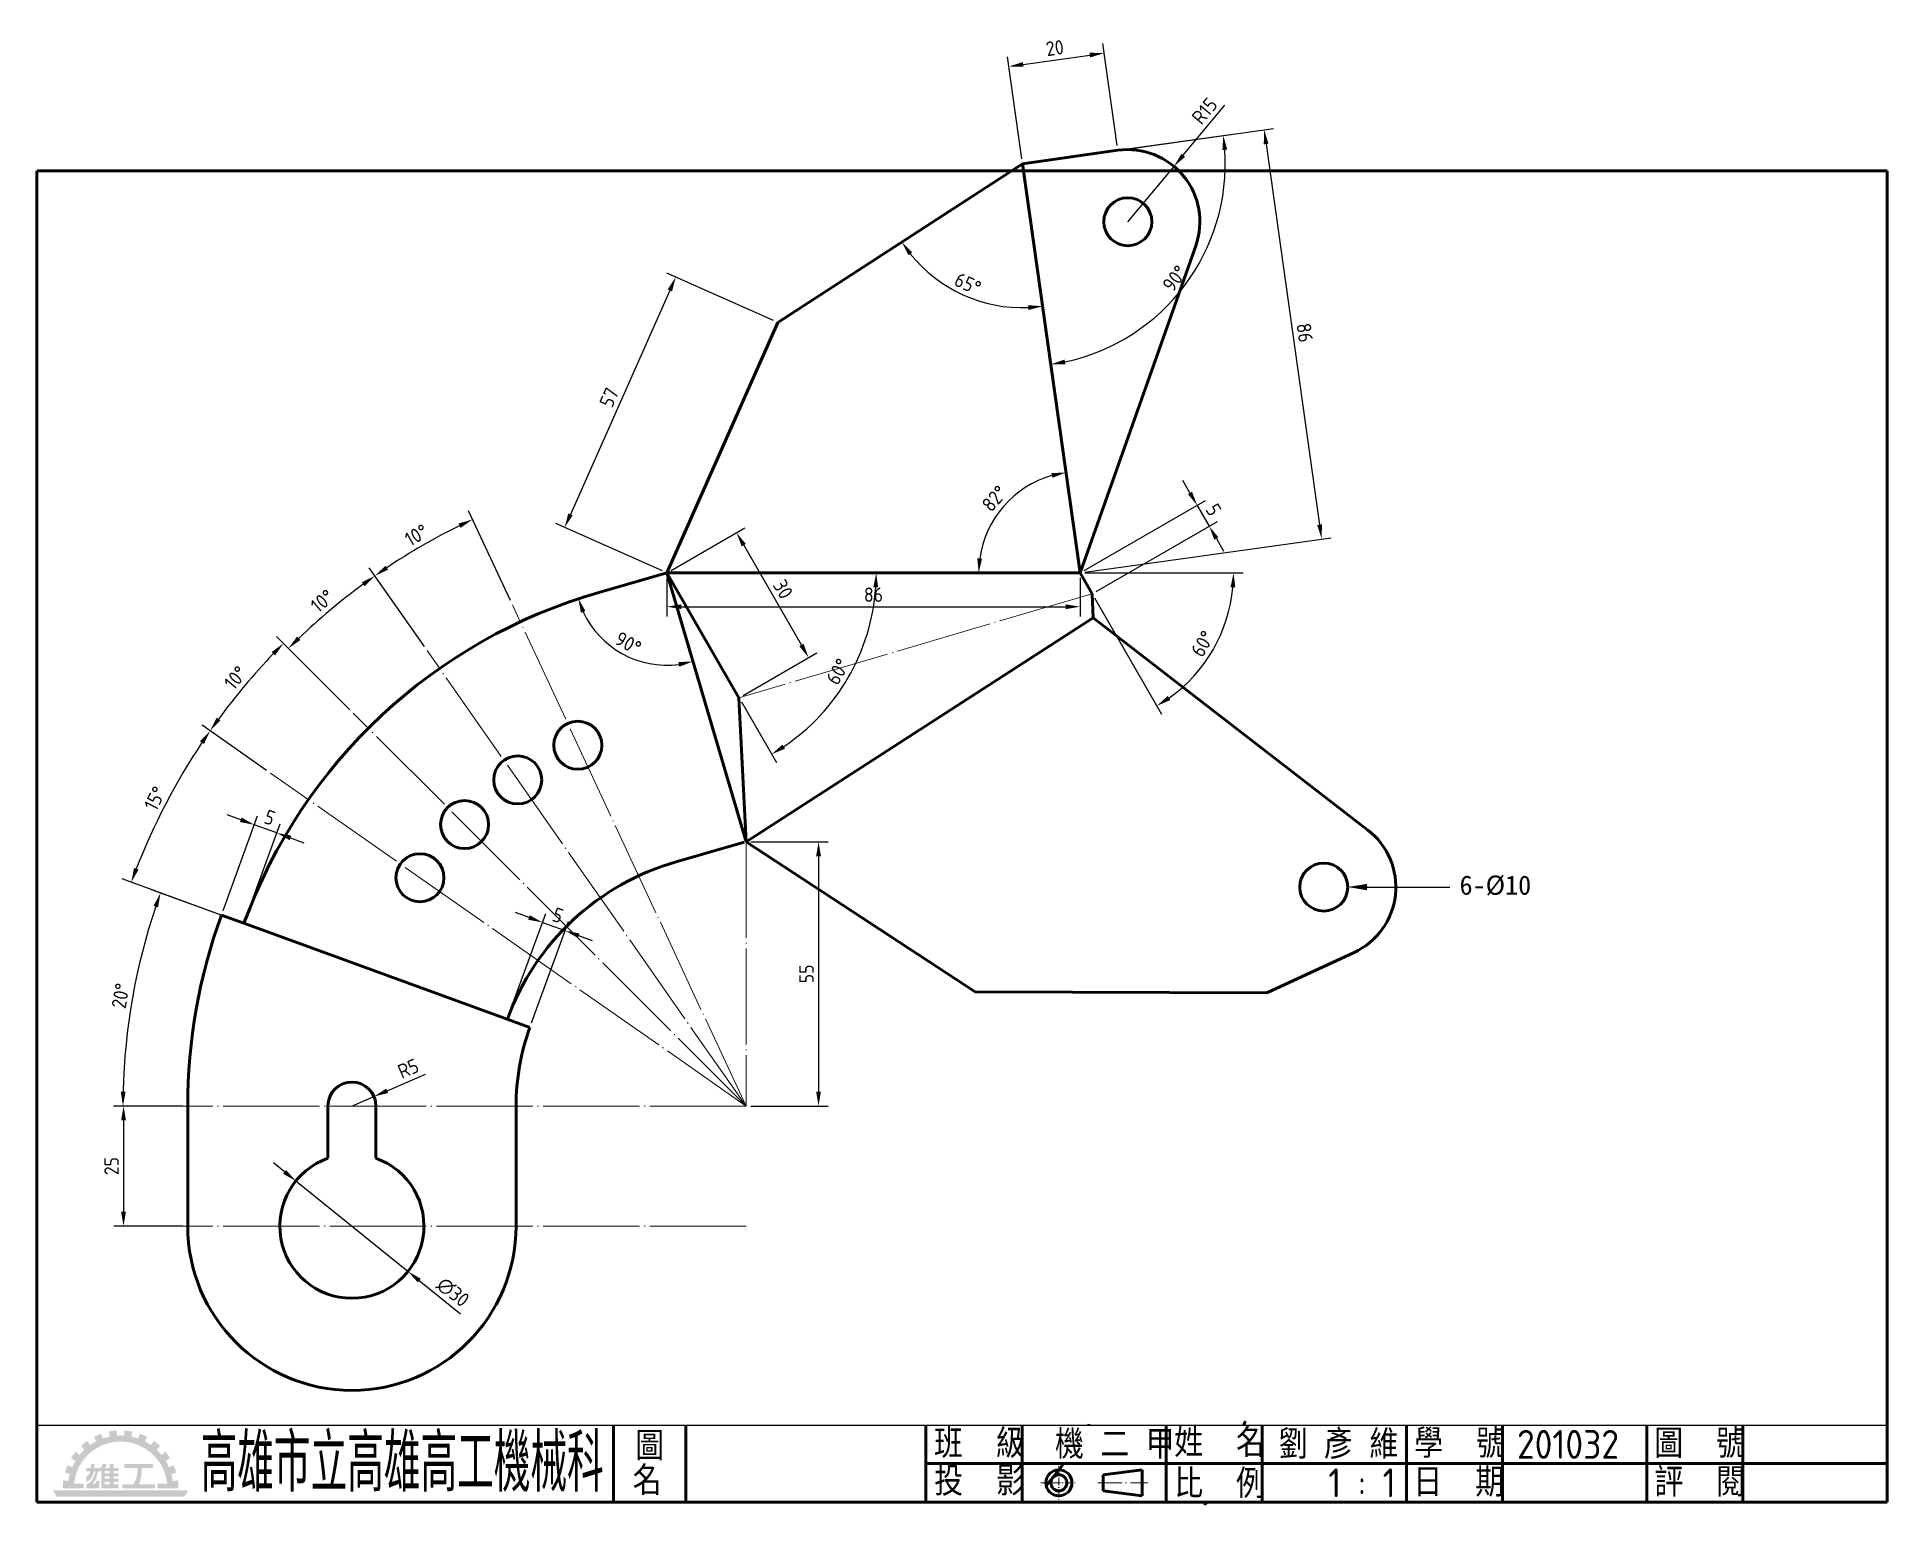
# Model space of a CAD drawing. Extents: x 25 to 410, y 9 to 315.
import ezdxf
from ezdxf import colors
from ezdxf.entities.mleader import LeaderData, LeaderLine
from ezdxf.enums import TextEntityAlignment as Align
from ezdxf.math import Vec2, Vec3

# ---------------------------------------------------------------- set-up
doc = ezdxf.new("R2010")
doc.units = 0
doc.header["$PDMODE"] = 3
for name, pattern in [('中心線', [22.2, 20, -1, 0.2, -1]), ('中心線5', [6.8, 5, -0.8, 0.2, -0.8]), ('中心線5偏位', [5.1, 2, -0.5, 0.1, -0.5, 2])]:
    doc.linetypes.add(name, pattern=pattern)
doc.layers.get('0').update_dxf_attribs({"linetype": 'CONTINUOUS'})
doc.layers.get('Defpoints').update_dxf_attribs({"linetype": 'CONTINUOUS'})
for name, color, linetype, lineweight in [('中心線層', 2, '中心線', 18), ('尺度線層', 3, 'CONTINUOUS', 18), ('文字層', 6, 'CONTINUOUS', 18), ('輪廓線層', 7, 'CONTINUOUS', 50)]:
    doc.layers.add(name, color=color, linetype=linetype, lineweight=lineweight)
doc.styles.add('CNS', font='isocp.shx', dxfattribs={"bigfont": 'chineset.shx'})
doc.dimstyles.new('CNS', dxfattribs={"dimscale": 0, "dimtxt": 3, "dimasz": 3, "dimexe": 2, "dimexo": 1, "dimgap": 1, "dimtad": 1, "dimdsep": 46, "dimtxsty": 'CNS', "dimcen": 0, "dimclrt": 1, "dimadec": 0, "dimazin": 0, "dimtfac": 1, "dimtmove": 0, "dimatfit": 3, "dimfxl": 1, "dimtolj": 1, "dimtzin": 0, "dimarcsym": 0})
doc.dimstyles.new('CNS$3', dxfattribs={"dimscale": 0, "dimtxt": 3, "dimasz": 3, "dimexe": 2, "dimexo": 1, "dimgap": 1, "dimtad": 1, "dimdsep": 46, "dimtxsty": 'CNS', "dimcen": 0, "dimclrt": 1, "dimadec": 0, "dimazin": 0, "dimtfac": 1, "dimtmove": 0, "dimatfit": 0, "dimfxl": 1, "dimtolj": 1, "dimtzin": 0, "dimarcsym": 0})
doc.dimstyles.new('CNS$4', dxfattribs={"dimscale": 0, "dimtxt": 3, "dimasz": 3, "dimexe": 2, "dimexo": 1, "dimgap": 1, "dimtad": 1, "dimdsep": 46, "dimtxsty": 'CNS', "dimcen": 0, "dimclrt": 1, "dimadec": 0, "dimazin": 0, "dimtfac": 1, "dimtmove": 0, "dimatfit": 0, "dimfxl": 1, "dimtolj": 1, "dimtzin": 0, "dimarcsym": 0})

# ---------------------------------------------------------------- blocks, each defined once
blk = doc.blocks.new('*D0')
at = {"layer": 'Defpoints', "color": 0}
for p in [(247.07, 311.52), (249.92, 291.29), (230.11, 288.5)]:
    blk.add_point(p, dxfattribs=at)
at = {"layer": '尺度線層', "color": 0, "lineweight": -2}
for p, q in [((249.78, 292.28), (246.8, 313.5)), ((229.97, 289.49), (226.99, 310.72)), ((230.24, 309.15), (244.1, 311.1))]:
    blk.add_line(p, q, dxfattribs=at)
at = {"layer": '尺度線層', "color": 0}
for points in [[(230.17, 309.65), (230.31, 308.66), (227.27, 308.74)], [(244.03, 311.6), (244.17, 310.61), (247.07, 311.52)]]:
    blk.add_solid(points, dxfattribs=at)
at = {"layer": '尺度線層', "color": 1, "insert": (236.82, 312.6), "char_height": 3, "attachment_point": 5, "rotation": 8, "style": 'CNS'}
blk.add_mtext('\\A1;20', dxfattribs=at)
blk = doc.blocks.new('*D1')
at = {"layer": 'Defpoints', "color": 0}
for p in [(230.11, 288.5), (292.34, 210.41), (242.08, 203.34)]:
    blk.add_point(p, dxfattribs=at)
at = {"layer": '尺度線層', "color": 0, "lineweight": -2}
for p, q in [((231.1, 288.64), (282.36, 295.85)), ((280.79, 292.6), (291.93, 213.38)), ((243.07, 203.48), (294.32, 210.68))]:
    blk.add_line(p, q, dxfattribs=at)
at = {"layer": '尺度線層', "color": 0}
for points in [[(281.29, 292.67), (280.3, 292.53), (280.37, 295.57)], [(292.42, 213.45), (291.43, 213.31), (292.34, 210.41)]]:
    blk.add_solid(points, dxfattribs=at)
at = {"layer": '尺度線層', "color": 1, "insert": (288.83, 253.33), "char_height": 3, "attachment_point": 5, "rotation": 278, "style": 'CNS'}
blk.add_mtext('\\A1;86', dxfattribs=at)
blk = doc.blocks.new('*D3')
at = {"layer": 'Defpoints', "color": 0}
for p in [(261.62, 287.95), (252.01, 276.43)]:
    blk.add_point(p, dxfattribs=at)
at = {"layer": '尺度線層', "color": 0, "lineweight": -2}
for p, q in [((263.54, 290.25), (272.23, 300.66)), ((252.01, 276.43), (261.62, 287.95))]:
    blk.add_line(p, q, dxfattribs=at)
at = {"layer": '尺度線層', "color": 0}
blk.add_solid([(263.16, 290.57), (263.92, 289.93), (261.62, 287.95)], dxfattribs=at)
at = {"layer": '尺度線層', "color": 1, "insert": (267.99, 299.48), "char_height": 3, "attachment_point": 5, "rotation": 50.1454, "style": 'CNS'}
blk.add_mtext('\\A1;R15', dxfattribs=at)
blk = doc.blocks.new('*D4')
at = {"layer": 'Defpoints', "color": 0}
for p in [(268.94, 213.07), (242.08, 203.34), (244.58, 199.01)]:
    blk.add_point(p, dxfattribs=at)
at = {"layer": '尺度線層', "color": 0, "lineweight": -2}
for p, q in [((264.94, 220), (263.44, 222.6)), ((242.95, 203.84), (268.17, 218.4)), ((266.44, 217.4), (268.94, 213.07)), ((245.45, 199.51), (270.67, 214.07)), ((270.44, 210.48), (271.94, 207.88))]:
    blk.add_line(p, q, dxfattribs=at)
at = {"layer": '尺度線層', "color": 0}
for points in [[(265.37, 220.25), (264.51, 219.75), (266.44, 217.4)], [(270.87, 210.73), (270.01, 210.23), (268.94, 213.07)]]:
    blk.add_solid(points, dxfattribs=at)
at = {"layer": '尺度線層', "color": 1, "insert": (269.86, 216.49), "char_height": 3, "attachment_point": 5, "rotation": 300, "style": 'CNS'}
blk.add_mtext('\\A1;5', dxfattribs=at)
blk = doc.blocks.new('*D5')
at = {"layer": 'Defpoints', "color": 0}
for p in [(156.08, 203.34), (242.08, 203.34), (242.08, 203.34), (244.58, 199.01), (266.55, 182.81)]:
    blk.add_point(p, dxfattribs=at)
at = {"layer": '尺度線層', "color": 0, "lineweight": -2}
for p, q in [((243.08, 203.34), (276.02, 203.34)), ((245.08, 198.15), (259.05, 173.95))]:
    blk.add_line(p, q, dxfattribs=at)
blk.add_arc((242.08, 203.34), 31.94, 305.3843, 354.6157, dxfattribs=at)
at = {"layer": '尺度線層', "color": 0}
for points in [[(273.38, 200.37), (274.38, 200.32), (274.02, 203.34)], [(260.84, 176.88), (260.3, 177.73), (258.05, 175.68)]]:
    blk.add_solid(points, dxfattribs=at)
at = {"layer": '尺度線層', "color": 1, "insert": (267.57, 188.62), "char_height": 3, "attachment_point": 5, "rotation": 60, "style": 'CNS'}
blk.add_mtext('\\A1;60°', dxfattribs=at)
blk = doc.blocks.new('*D6')
at = {"layer": 'Defpoints', "color": 0}
for p in [(230.11, 288.5), (229.87, 220.56), (156.08, 203.34), (242.08, 203.34), (242.08, 203.34)]:
    blk.add_point(p, dxfattribs=at)
at = {"layer": '尺度線層', "color": 0, "lineweight": -2}
blk.add_arc((242.08, 203.34), 21.11, 106.1493, 171.8507, dxfattribs=at)
at = {"layer": '尺度線層', "color": 0}
for points in [[(236.11, 224.11), (236.31, 223.13), (239.14, 224.25)], [(221.68, 206.3), (220.69, 206.37), (220.97, 203.34)]]:
    blk.add_solid(points, dxfattribs=at)
at = {"layer": '尺度線層', "color": 1, "insert": (224.26, 218.83), "char_height": 3, "attachment_point": 5, "rotation": 49, "style": 'CNS'}
blk.add_mtext('\\A1;82°', dxfattribs=at)
blk = doc.blocks.new('*D7')
at = {"layer": 'Defpoints', "color": 0}
for p in [(230.11, 288.5), (230.11, 288.5), (212.78, 264.06), (179.2, 255.44), (242.08, 203.34)]:
    blk.add_point(p, dxfattribs=at)
at = {"layer": '尺度線層', "color": 0, "lineweight": -2}
blk.add_arc((230.11, 288.5), 29.96, 218.7393, 272.2607, dxfattribs=at)
at = {"layer": '尺度線層', "color": 0}
for points in [[(206.34, 269.46), (207.15, 270.05), (204.98, 272.19)], [(231.25, 259.06), (231.34, 258.07), (234.28, 258.83)]]:
    blk.add_solid(points, dxfattribs=at)
at = {"layer": '尺度線層', "color": 1, "insert": (218.72, 263.52), "char_height": 3, "attachment_point": 5, "rotation": 335.5, "style": 'CNS'}
blk.add_mtext('\\A1;65°', dxfattribs=at)
blk = doc.blocks.new('*D8')
at = {"layer": 'Defpoints', "color": 0}
for p in [(179.2, 255.44), (134.8, 212.79), (156.08, 203.34)]:
    blk.add_point(p, dxfattribs=at)
at = {"layer": '尺度線層', "color": 0, "lineweight": -2}
for p, q in [((178.29, 255.85), (156.09, 265.7)), ((156.7, 262.15), (136.01, 215.53)), ((155.17, 203.75), (132.97, 213.6))]:
    blk.add_line(p, q, dxfattribs=at)
at = {"layer": '尺度線層', "color": 0}
for points in [[(156.24, 262.35), (157.16, 261.94), (157.92, 264.89)], [(135.56, 215.73), (136.47, 215.33), (134.8, 212.79)]]:
    blk.add_solid(points, dxfattribs=at)
at = {"layer": '尺度線層', "color": 1, "insert": (144.07, 239.85), "char_height": 3, "attachment_point": 5, "rotation": 66.0708, "style": 'CNS'}
blk.add_mtext('\\A1;57', dxfattribs=at)
blk = doc.blocks.new('*D9')
at = {"layer": 'Defpoints', "color": 0}
for p in [(156.08, 203.34), (242.08, 203.34), (242.08, 196.31)]:
    blk.add_point(p, dxfattribs=at)
at = {"layer": '尺度線層', "color": 0, "lineweight": -2}
for p, q in [((156.08, 202.34), (156.08, 194.31)), ((242.08, 202.34), (242.08, 194.31)), ((159.08, 196.31), (239.08, 196.31))]:
    blk.add_line(p, q, dxfattribs=at)
at = {"layer": '尺度線層', "color": 0}
for points in [[(159.08, 196.81), (159.08, 195.81), (156.08, 196.31)], [(239.08, 196.81), (239.08, 195.81), (242.08, 196.31)]]:
    blk.add_solid(points, dxfattribs=at)
at = {"layer": '尺度線層', "color": 1, "insert": (199.08, 198.81), "char_height": 3, "attachment_point": 5, "style": 'CNS'}
blk.add_mtext('\\A1;86', dxfattribs=at)
blk = doc.blocks.new('*D10')
at = {"layer": 'Defpoints', "color": 0}
for p in [(156.08, 203.34), (156.08, 203.34), (242.08, 203.34), (171.08, 177.36), (189.46, 175.33)]:
    blk.add_point(p, dxfattribs=at)
at = {"layer": '尺度線層', "color": 0, "lineweight": -2}
blk.add_line((171.58, 176.49), (178.87, 163.88), dxfattribs=at)
blk.add_arc((156.08, 203.34), 43.57, 303.9458, 356.0542, dxfattribs=at)
at = {"layer": '尺度線層', "color": 0}
for points in [[(199.05, 200.36), (200.05, 200.33), (199.65, 203.34)], [(180.68, 166.77), (180.15, 167.62), (177.87, 165.61)]]:
    blk.add_solid(points, dxfattribs=at)
at = {"layer": '尺度線層', "color": 1, "insert": (191.65, 182.81), "char_height": 3, "attachment_point": 5, "rotation": 60, "style": 'CNS'}
blk.add_mtext('\\A1;60°', dxfattribs=at)
blk = doc.blocks.new('*D11')
at = {"layer": 'Defpoints', "color": 0}
for p in [(156.08, 203.34), (185.58, 185.73), (171.08, 177.36)]:
    blk.add_point(p, dxfattribs=at)
at = {"layer": '尺度線層', "color": 0, "lineweight": -2}
for p, q in [((156.95, 203.84), (172.32, 212.71)), ((172.08, 209.12), (184.08, 188.33)), ((171.95, 177.86), (187.32, 186.73))]:
    blk.add_line(p, q, dxfattribs=at)
at = {"layer": '尺度線層', "color": 0}
for points in [[(172.52, 209.37), (171.65, 208.87), (170.58, 211.71)], [(184.52, 188.58), (183.65, 188.08), (185.58, 185.73)]]:
    blk.add_solid(points, dxfattribs=at)
at = {"layer": '尺度線層', "color": 1, "insert": (180.25, 199.97), "char_height": 3, "attachment_point": 5, "rotation": 300, "style": 'CNS'}
blk.add_mtext('\\A1;30', dxfattribs=at)
blk = doc.blocks.new('*D12')
at = {"layer": 'Defpoints', "color": 0}
for p in [(172.56, 147.4), (172.56, 92.4), (187.65, 92.4)]:
    blk.add_point(p, dxfattribs=at)
at = {"layer": '尺度線層', "color": 0, "lineweight": -2}
for p, q in [((173.56, 147.4), (189.65, 147.4)), ((187.65, 144.4), (187.65, 95.4)), ((173.56, 92.4), (189.65, 92.4))]:
    blk.add_line(p, q, dxfattribs=at)
at = {"layer": '尺度線層', "color": 0}
for points in [[(187.15, 144.4), (188.15, 144.4), (187.65, 147.4)], [(187.15, 95.4), (188.15, 95.4), (187.65, 92.4)]]:
    blk.add_solid(points, dxfattribs=at)
at = {"layer": '尺度線層', "color": 1, "insert": (185.15, 119.9), "char_height": 3, "attachment_point": 5, "rotation": 90, "style": 'CNS'}
blk.add_mtext('\\A1;55', dxfattribs=at)
blk = doc.blocks.new('*D13')
at = {"layer": 'Defpoints', "color": 0}
for p in [(78.86, 76.81), (102.21, 57.98)]:
    blk.add_point(p, dxfattribs=at)
at = {"layer": '尺度線層', "color": 0, "lineweight": -2}
for p, q in [((76.52, 78.7), (74.19, 80.58)), ((78.86, 76.81), (102.21, 57.98)), ((104.54, 56.1), (113.11, 49.19))]:
    blk.add_line(p, q, dxfattribs=at)
at = {"layer": '尺度線層', "color": 0}
for points in [[(76.84, 79.09), (76.21, 78.31), (78.86, 76.81)], [(104.86, 56.49), (104.23, 55.71), (102.21, 57.98)]]:
    blk.add_solid(points, dxfattribs=at)
at = {"layer": '尺度線層', "color": 1, "insert": (111.56, 53.65), "char_height": 3, "attachment_point": 5, "rotation": 321.1095, "style": 'CNS'}
blk.add_mtext('\\A1;∅30', dxfattribs=at)
blk = doc.blocks.new('*D14')
at = {"layer": 'Defpoints', "color": 0}
for p in [(68.08, 130.43), (46.39, 122.3), (122.88, 110.48), (44.01, 92.4), (172.56, 92.4)]:
    blk.add_point(p, dxfattribs=at)
at = {"layer": '尺度線層', "color": 0, "lineweight": -2}
for p, q in [((67.14, 130.77), (48.83, 137.43)), ((43.01, 92.4), (40.89, 92.4))]:
    blk.add_line(p, q, dxfattribs=at)
blk.add_arc((172.56, 92.4), 129.67, 161.3256, 178.6744, dxfattribs=at)
at = {"layer": '尺度線層', "color": 0}
for points in [[(49.25, 134.08), (50.19, 133.75), (50.71, 136.75)], [(43.43, 95.39), (42.43, 95.4), (42.89, 92.4)]]:
    blk.add_solid(points, dxfattribs=at)
at = {"layer": '尺度線層', "color": 1, "insert": (42.4, 115.35), "char_height": 3, "attachment_point": 5, "rotation": 80, "style": 'CNS'}
blk.add_mtext('\\A1;20°', dxfattribs=at)
blk = doc.blocks.new('*D15')
at = {"layer": 'Defpoints', "color": 0}
for p in [(56.37, 92.4), (43.01, 67.4), (56.37, 67.4)]:
    blk.add_point(p, dxfattribs=at)
at = {"layer": '尺度線層', "color": 0, "lineweight": -2}
for p, q in [((55.37, 92.4), (41.01, 92.4)), ((43.01, 89.4), (43.01, 70.4)), ((55.37, 67.4), (41.01, 67.4))]:
    blk.add_line(p, q, dxfattribs=at)
at = {"layer": '尺度線層', "color": 0}
for points in [[(42.51, 89.4), (43.51, 89.4), (43.01, 92.4)], [(42.51, 70.4), (43.51, 70.4), (43.01, 67.4)]]:
    blk.add_solid(points, dxfattribs=at)
at = {"layer": '尺度線層', "color": 1, "insert": (40.51, 79.9), "char_height": 3, "attachment_point": 5, "rotation": 90, "style": 'CNS'}
blk.add_mtext('\\A1;25', dxfattribs=at)
blk = doc.blocks.new('*D16')
at = {"layer": 'Defpoints', "color": 0}
for p in [(95.12, 94.38), (90.53, 92.4)]:
    blk.add_point(p, dxfattribs=at)
at = {"layer": '尺度線層', "color": 0, "lineweight": -2}
for p, q in [((97.87, 95.57), (105.88, 99.04)), ((90.53, 92.4), (95.12, 94.38))]:
    blk.add_line(p, q, dxfattribs=at)
at = {"layer": '尺度線層', "color": 0}
blk.add_solid([(97.67, 96.03), (98.07, 95.12), (95.12, 94.38)], dxfattribs=at)
at = {"layer": '尺度線層', "color": 1, "insert": (102.26, 100.2), "char_height": 3, "attachment_point": 5, "rotation": 23.4039, "style": 'CNS'}
blk.add_mtext('\\A1;R5', dxfattribs=at)
blk = doc.blocks.new('*D18')
at = {"layer": 'Defpoints', "color": 0}
for p in [(70.22, 150.94), (63.38, 132.14), (68.08, 130.43)]:
    blk.add_point(p, dxfattribs=at)
at = {"layer": '尺度線層', "color": 0, "lineweight": -2}
for p, q in [((63.72, 133.08), (70.91, 152.82)), ((67.41, 151.97), (64.59, 153)), ((68.42, 131.37), (75.61, 151.11)), ((74.92, 149.23), (70.22, 150.94)), ((77.74, 148.21), (80.56, 147.18))]:
    blk.add_line(p, q, dxfattribs=at)
at = {"layer": '尺度線層', "color": 0}
for points in [[(67.58, 152.44), (67.23, 151.5), (70.22, 150.94)], [(77.91, 148.68), (77.57, 147.74), (74.92, 149.23)]]:
    blk.add_solid(points, dxfattribs=at)
at = {"layer": '尺度線層', "color": 1, "insert": (73.43, 152.44), "char_height": 3, "attachment_point": 5, "rotation": 340, "style": 'CNS'}
blk.add_mtext('\\A1;5', dxfattribs=at)
blk = doc.blocks.new('*D19')
at = {"layer": 'Defpoints', "color": 0}
for p in [(134.9, 128.9), (122.88, 110.48), (127.58, 108.77)]:
    blk.add_point(p, dxfattribs=at)
at = {"layer": '尺度線層', "color": 0, "lineweight": -2}
for p, q in [((123.22, 111.42), (130.89, 132.49)), ((127.39, 131.64), (124.57, 132.66)), ((127.92, 109.71), (135.59, 130.78)), ((130.21, 130.61), (134.9, 128.9)), ((137.72, 127.87), (140.54, 126.85))]:
    blk.add_line(p, q, dxfattribs=at)
at = {"layer": '尺度線層', "color": 0}
for points in [[(127.56, 132.1), (127.22, 131.17), (130.21, 130.61)], [(137.89, 128.34), (137.55, 127.4), (134.9, 128.9)]]:
    blk.add_solid(points, dxfattribs=at)
at = {"layer": '尺度線層', "color": 1, "insert": (133.41, 132.1), "char_height": 3, "attachment_point": 5, "rotation": 340, "style": 'CNS'}
blk.add_mtext('\\A1;5', dxfattribs=at)
blk = doc.blocks.new('*D20')
at = {"layer": 'Defpoints', "color": 0}
for p in [(156.08, 203.34), (156.08, 203.34), (141.91, 199.28), (142.78, 189.5), (172.56, 147.4)]:
    blk.add_point(p, dxfattribs=at)
at = {"layer": '尺度線層', "color": 0, "lineweight": -2}
blk.add_line((140.95, 199), (135.7, 197.5), dxfattribs=at)
blk.add_arc((156.08, 203.34), 19.2, 204.9623, 277.4509, dxfattribs=at)
at = {"layer": '尺度線層', "color": 0}
for points in [[(138.21, 195.06), (139.14, 195.41), (137.63, 198.05)], [(158.47, 184.79), (158.67, 183.82), (161.51, 184.93)]]:
    blk.add_solid(points, dxfattribs=at)
at = {"layer": '尺度線層', "color": 1, "insert": (148.04, 188.71), "char_height": 3, "attachment_point": 5, "rotation": 331.2066, "style": 'CNS'}
blk.add_mtext('\\A1;90°', dxfattribs=at)
blk = doc.blocks.new('*D21')
at = {"layer": 'Defpoints', "color": 0}
for p in [(249.92, 291.29), (230.11, 288.5), (230.11, 288.5), (256.08, 255.27), (242.08, 203.34)]:
    blk.add_point(p, dxfattribs=at)
at = {"layer": '尺度線層', "color": 0, "lineweight": -2}
blk.add_line((250.91, 291.43), (273.86, 294.65), dxfattribs=at)
blk.add_arc((230.11, 288.5), 42.18, 282.0762, 3.9238, dxfattribs=at)
at = {"layer": '尺度線層', "color": 0}
for points in [[(271.69, 291.34), (272.69, 291.44), (271.88, 294.37)], [(239.02, 246.77), (238.85, 247.75), (235.98, 246.74)]]:
    blk.add_solid(points, dxfattribs=at)
at = {"layer": '尺度線層', "color": 1, "insert": (261.8, 264.63), "char_height": 3, "attachment_point": 5, "rotation": 53, "style": 'CNS'}
blk.add_mtext('\\A1;90°', dxfattribs=at)
blk = doc.blocks.new('*D22')
at = {"layer": 'Defpoints', "color": 0}
for p in [(54.64, 160.48), (73.6, 161.69), (68.08, 130.43), (122.88, 110.48), (172.56, 92.4)]:
    blk.add_point(p, dxfattribs=at)
at = {"layer": '尺度線層', "color": 0, "lineweight": -2}
for p, q in [((72.78, 162.26), (59.39, 171.64)), ((67.14, 130.77), (42.74, 139.65))]:
    blk.add_line(p, q, dxfattribs=at)
blk.add_arc((172.56, 92.4), 136.16, 146.2624, 158.7376, dxfattribs=at)
at = {"layer": '尺度線層', "color": 0}
for points in [[(58.92, 168.3), (59.75, 167.74), (61.03, 170.49)], [(46.14, 141.6), (45.2, 141.95), (44.61, 138.97)]]:
    blk.add_solid(points, dxfattribs=at)
at = {"layer": '尺度線層', "color": 1, "insert": (49.57, 156.42), "char_height": 3, "attachment_point": 5, "rotation": 62.5, "style": 'CNS'}
blk.add_mtext('\\A1;15°', dxfattribs=at)
blk = doc.blocks.new('*D23')
at = {"layer": 'Defpoints', "color": 0}
for p in [(70.85, 182.91), (90.81, 174.15), (73.6, 161.69), (172.56, 92.4), (172.56, 92.4)]:
    blk.add_point(p, dxfattribs=at)
at = {"layer": '尺度線層', "color": 0, "lineweight": -2}
for p, q in [((90.1, 174.86), (74.87, 190.09)), ((72.78, 162.26), (59.39, 171.64))]:
    blk.add_line(p, q, dxfattribs=at)
blk.add_arc((172.56, 92.4), 136.16, 136.2624, 143.7376, dxfattribs=at)
at = {"layer": '尺度線層', "color": 0}
for points in [[(73.83, 186.88), (74.54, 186.18), (76.28, 188.67)], [(63.18, 172.64), (62.37, 173.22), (61.03, 170.49)]]:
    blk.add_solid(points, dxfattribs=at)
at = {"layer": '尺度線層', "color": 1, "insert": (66.34, 181.52), "char_height": 3, "attachment_point": 5, "rotation": 50, "style": 'CNS'}
blk.add_mtext('\\A1;10°', dxfattribs=at)
blk = doc.blocks.new('*D26')
at = {"layer": 'Defpoints', "color": 0}
for p in [(89.02, 198.05), (106.19, 187.19), (90.81, 174.15), (172.56, 92.4), (172.56, 92.4)]:
    blk.add_point(p, dxfattribs=at)
at = {"layer": '尺度線層', "color": 0, "lineweight": -2}
for p, q in [((105.61, 188.01), (94.16, 204.37)), ((90.1, 174.86), (75.91, 189.05))]:
    blk.add_line(p, q, dxfattribs=at)
blk.add_arc((172.56, 92.4), 134.69, 126.2762, 133.7238, dxfattribs=at)
at = {"layer": '尺度線層', "color": 0}
for points in [[(92.58, 201.39), (93.16, 200.57), (95.31, 202.73)], [(79.81, 189.38), (79.12, 190.09), (77.32, 187.64)]]:
    blk.add_solid(points, dxfattribs=at)
at = {"layer": '尺度線層', "color": 1, "insert": (84.38, 197.49), "char_height": 3, "attachment_point": 5, "rotation": 40, "style": 'CNS'}
blk.add_mtext('\\A1;10°', dxfattribs=at)
blk = doc.blocks.new('*D27')
at = {"layer": 'Defpoints', "color": 0}
for p in [(108.64, 210.95), (123.93, 196.68), (106.19, 187.19), (172.56, 92.4), (172.56, 92.4)]:
    blk.add_point(p, dxfattribs=at)
at = {"layer": '尺度線層', "color": 0, "lineweight": -2}
for p, q in [((123.51, 197.58), (114.79, 216.28)), ((105.61, 188.01), (94.16, 204.37))]:
    blk.add_line(p, q, dxfattribs=at)
blk.add_arc((172.56, 92.4), 134.69, 116.2762, 123.7238, dxfattribs=at)
at = {"layer": '尺度線層', "color": 0}
for points in [[(112.72, 213.62), (113.15, 212.72), (115.64, 214.47)], [(98.06, 204.01), (97.5, 204.83), (95.31, 202.73)]]:
    blk.add_solid(points, dxfattribs=at)
at = {"layer": '尺度線層', "color": 1, "insert": (103.97, 211.21), "char_height": 3, "attachment_point": 5, "rotation": 30, "style": 'CNS'}
blk.add_mtext('\\A1;10°', dxfattribs=at)

msp = doc.modelspace()

# ---------------------------------------------------------------- hatches: boundary and pattern name
at = {"layer": '文字層'}
h = msp.add_hatch(color=256, dxfattribs=at)
h.paths.add_polyline_path([(47.444, 22.616), (47.93, 23.553, 0.034161), (46.423, 24.208), (46.069, 23.213, 0.034161), (44.626, 23.617), (44.841, 24.651, 0.034161), (43.213, 24.875), (43.141, 23.821, 0.034161), (41.642, 23.821), (41.57, 24.875, 0.034161), (39.942, 24.651), (40.157, 23.617, 0.034161), (38.714, 23.213), (38.36, 24.208, 0.034161), (36.853, 23.553), (37.339, 22.616, 0.034161), (36.058, 21.837), (35.449, 22.699, 0.034161), (34.174, 21.663), (34.895, 20.891, 0.034161), (33.872, 19.795), (33.053, 20.462, 0.034161), (32.105, 19.119), (33.008, 18.571, 0.034161), (32.318, 17.24), (31.35, 17.661, 0.034161), (30.799, 16.112), (31.816, 15.827, 0.034161), (31.511, 14.36), (30.465, 14.504, 0.034161), (30.353, 12.864), (32.676, 12.864), (34.725, 12.864), (34.725, 13.815), (32.723, 13.815, -0.906522), (52.06, 13.815), (50.058, 13.815), (50.058, 12.864), (52.107, 12.864), (54.43, 12.864, 0.034161), (54.318, 14.504), (53.271, 14.36, 0.034161), (52.966, 15.827), (53.983, 16.112, 0.034161), (53.433, 17.661), (52.465, 17.24, 0.034161), (51.775, 18.571), (52.677, 19.119, 0.034161), (51.73, 20.462), (50.911, 19.795, 0.034161), (49.887, 20.891), (50.608, 21.663, 0.034161), (49.334, 22.699), (48.725, 21.837, 0.034161)])
h.paths.add_polyline_path([(56.436, 12.4), (28.347, 12.4), (29.086, 11.133), (55.697, 11.133)])
h.paths.add_polyline_path([(46.772, 16.976, -0.4324623), (46.877, 17.088), (49.129, 17.088), (49.129, 17.933), (43.173, 17.933), (43.173, 17.088), (45.816, 17.088, -0.4062896), (45.922, 16.986, -0.1355675), (45.125, 13.763, -0.2710986), (45.033, 13.709), (42.771, 13.709), (42.771, 12.864), (49.53, 12.864), (49.53, 13.709), (46.349, 13.709, -0.534383), (46.251, 13.855, 0.1140408)], flags=17)
edge = h.paths.add_edge_path(flags=17)
edge.add_line((42.011, 17.088), (40.955, 17.088))
edge.add_line((40.955, 17.088), (40.955, 17.933))
edge.add_line((40.955, 17.933), (40.11, 17.933))
edge.add_line((40.11, 17.933), (40.11, 17.088))
edge.add_line((40.11, 17.088), (39.187, 17.088))
edge.add_arc((36.665, 18.427), 2.855, 332.04919, 350.04876)
edge.add_line((39.477, 17.933), (38.632, 17.933))
edge.add_arc((37.652, 17.916), 0.98, -69.28167, 0.98538, ccw=False)
edge.add_line((37.999, 17), (37.998, 17.088))
edge.add_line((37.998, 17.088), (36.943, 17.088))
edge.add_spline(control_points=[(36.943, 17.088), (36.943, 17.089), (36.958, 17.371), (36.968, 17.652), (36.971, 17.933)], knot_values=[0, 0, 0, 0, 0.0095957, 4.0021691, 4.0021691, 4.0021691, 4.0021691], degree=3, periodic=0)
edge.add_line((36.971, 17.933), (36.204, 17.933))
edge.add_spline(control_points=[(36.204, 17.933), (36.213, 17.666), (36.243, 17.394), (36.228, 17.128)], knot_values=[0, 0, 0, 0, 3.8001495, 3.8001495, 3.8001495, 3.8001495], degree=3, periodic=0)
edge.add_arc((36.185, 17.131), 0.0422, -90, 0.98697, ccw=False)
edge.add_line((36.185, 17.088), (35.253, 17.088))
edge.add_line((35.253, 17.088), (35.253, 16.408))
edge.add_line((35.253, 16.408), (36.057, 16.408))
edge.add_spline(control_points=[(36.057, 16.408), (36.078, 16.332), (35.96, 16.031), (35.732, 15.602), (35.417, 15.324), (35.253, 15.249)], knot_values=[7.3300886, 7.3300886, 7.3300886, 7.3300886, 8.5708359, 11.5701734, 14.1242576, 14.1242576, 14.1242576, 14.1242576], degree=3, periodic=0)
edge.add_line((35.253, 15.249), (35.253, 14.178))
edge.add_spline(control_points=[(35.253, 14.178), (35.487, 14.263), (36.028, 14.577), (36.54, 15.345), (36.803, 16.009), (36.869, 16.352), (36.878, 16.408)], knot_values=[7.2349194, 7.2349194, 7.2349194, 7.2349194, 10.7683339, 15.8632474, 20.0182649, 20.8272028, 20.8272028, 20.8272028, 20.8272028], degree=3, periodic=0)
edge.add_line((36.878, 16.408), (37.154, 16.394))
edge.add_spline(control_points=[(37.154, 16.394), (37.133, 16.054), (36.941, 15.401), (36.475, 14.575), (35.975, 13.884), (35.463, 13.712), (35.253, 13.709)], knot_values=[0, 0, 0, 0, 4.8346594, 9.4113524, 13.5713852, 16.5633311, 16.5633311, 16.5633311, 16.5633311], degree=3, periodic=0)
edge.add_line((35.253, 13.709), (35.253, 12.864))
edge.add_line((35.253, 12.864), (37.998, 12.864))
edge.add_line((37.998, 12.864), (37.998, 14.387))
edge.add_line((37.998, 14.387), (37.389, 14.387))
edge.add_arc((37.389, 14.303), 0.0845, 90, 183.95095)
edge.add_arc((36.676, 14.253), 0.63, -55.81642, 3.95095, ccw=False)
edge.add_line((37.03, 13.732), (36.7, 13.732))
edge.add_arc((36.7, 13.817), 0.0845, 142.65089, 270, ccw=False)
edge.add_spline(control_points=[(36.633, 13.868), (36.798, 14.085), (37.112, 14.583), (37.548, 15.41), (37.643, 16.069), (37.668, 16.408)], knot_values=[0, 0, 0, 0, 3.8826483, 8.339679, 13.167216, 13.167216, 13.167216, 13.167216], degree=3, periodic=0)
edge.add_line((37.668, 16.408), (38.003, 16.408))
edge.add_arc((37.725, 18.151), 1.765, 279.05865, 293.21741)
edge.add_line((38.421, 16.529), (38.421, 12.864))
edge.add_line((38.421, 12.864), (42.011, 12.864))
edge.add_line((42.011, 12.864), (42.011, 13.709))
edge.add_line((42.011, 13.709), (40.955, 13.709))
edge.add_line((40.955, 13.709), (40.955, 14.202))
edge.add_line((40.955, 14.202), (42.011, 14.202))
edge.add_line((42.011, 14.202), (42.011, 14.836))
edge.add_line((42.011, 14.836), (40.955, 14.836))
edge.add_line((40.955, 14.836), (40.955, 15.328))
edge.add_line((40.955, 15.328), (42.011, 15.328))
edge.add_line((42.011, 15.328), (42.011, 15.962))
edge.add_line((42.011, 15.962), (40.955, 15.962))
edge.add_line((40.955, 15.962), (40.955, 16.455))
edge.add_line((40.955, 16.455), (42.011, 16.455))
edge.add_line((42.011, 16.455), (42.011, 17.088))
h.paths.add_polyline_path([(40.11, 16.455), (40.11, 15.962), (39.097, 15.962), (39.097, 16.455)], flags=16)
h.paths.add_polyline_path([(40.11, 15.328), (40.11, 14.836), (39.097, 14.836), (39.097, 15.328)], flags=16)
h.paths.add_polyline_path([(40.11, 14.202), (40.11, 13.709), (39.097, 13.709), (39.097, 14.202)], flags=16)

# ---------------------------------------------------------------- linework, layer by layer
msp.add_line((25, 26), (410, 26))
at = {"layer": '中心線層'}
for p, q in [((172.561, 92.397), (123.934, 196.677)), ((244.581, 199.011), (171.081, 177.361)), ((244.581, 199.011), (171.081, 177.361)), ((172.561, 92.397), (106.185, 187.191)), ((172.561, 92.397), (90.806, 174.152)), ((172.561, 92.397), (73.6, 161.69)), ((172.561, 147.397), (172.561, 92.397)), ((172.561, 92.397), (44.015, 92.397)), ((172.561, 67.397), (44.015, 67.397))]:
    msp.add_line(p, q, dxfattribs=at)
at = {"layer": '中心線層', "linetype": '中心線5偏位', "ltscale": 0.8}
for p, q in [((237.67, 17.52), (237.67, 10.434)), ((233.925, 14), (241.256, 14))]:
    msp.add_line(p, q, dxfattribs=at)
at = {"layer": '中心線層', "linetype": '中心線5'}
msp.add_line((245.756, 14), (256.208, 14), dxfattribs=at)
at = {"layer": '輪廓線層'}
for p, q in [((230.113, 288.504), (249.918, 291.288)), ((230.113, 288.504), (179.201, 255.442)), ((242.081, 203.341), (230.113, 288.504)), ((242.081, 203.341), (266.148, 271.435)), ((179.201, 255.442), (156.081, 203.341)), ((156.081, 203.341), (141.913, 199.279)), ((156.081, 203.341), (242.081, 203.341)), ((156.081, 203.341), (171.081, 177.361)), ((156.081, 203.341), (172.561, 147.397)), ((242.081, 203.341), (244.581, 199.011)), ((244.828, 194.017), (244.581, 199.011)), ((172.561, 147.397), (244.828, 194.017)), ((244.828, 194.017), (301.965, 149.843)), ((172.561, 147.397), (171.081, 177.361)), ((172.156, 147.281), (157.988, 143.218)), ((220.232, 116.149), (172.561, 147.397)), ((68.077, 130.426), (63.379, 132.136)), ((122.88, 110.479), (68.077, 130.426)), ((280.937, 115.965), (299.089, 124.362)), ((280.937, 115.965), (220.232, 116.149)), ((122.88, 110.479), (127.578, 108.769)), ((56.372, 92.397), (56.372, 67.397)), ((85.532, 92.397), (85.532, 81.539)), ((95.532, 92.397), (95.532, 81.539)), ((124.691, 92.397), (124.691, 67.397)), ((246.862, 15.673), (254.99, 16.709)), ((246.862, 15.673), (246.862, 12.327)), ((254.99, 16.709), (254.99, 11.291)), ((246.862, 12.327), (254.99, 11.291))]:
    msp.add_line(p, q, dxfattribs=at)
at = {"layer": '輪廓線層', "color": 5}
for p, q in [((410, 287), (25, 287)), ((25, 287), (25, 10)), ((410, 10), (410, 287)), ((25, 10), (410, 10))]:
    msp.add_line(p, q, dxfattribs=at)
at = {"layer": '輪廓線層', "color": 4}
for p, q in [((145, 10), (145, 26)), ((160, 10), (160, 26)), ((210, 10), (210, 26)), ((230, 10), (230, 26)), ((260, 10), (260, 26)), ((280, 10), (280, 26)), ((310, 10), (310, 26)), ((330, 10), (330, 26)), ((360, 10), (360, 26)), ((380, 10), (380, 26)), ((210, 18), (410, 18))]:
    msp.add_line(p, q, dxfattribs=at)
at = {"layer": '輪廓線層'}
for centre, radius in [((252.006, 276.434), 5), ((137.548, 167.483), 5), ((125.041, 160.262), 5), ((113.979, 150.979), 5), ((104.696, 139.917), 5), ((292.79, 137.976), 5), ((237.67, 14), 2.709), ((237.67, 14), 1.673)]:
    msp.add_circle(centre, radius, dxfattribs=at)
for centre, radius, start, end in [((252.006, 276.434), 15, 340.53486, 98), ((172.561, 92.397), 111.189, 106, 160), ((292.79, 137.976), 15, 294.82641, 52.29155), ((172.561, 92.397), 52.869, 106, 160), ((172.561, 92.397), 116.189, 160, 180), ((172.561, 92.397), 47.869, 160, 180), ((90.532, 92.397), 5, 0, 180), ((90.532, 67.397), 15, 109.47122, 70.52878), ((90.532, 67.397), 34.16, 180, 0), ((172.561, 66.416), 81.919, 330.43779, 330.58552), ((172.561, 66.416), 111.189, 338.68515, 339.15925), ((172.561, 66.416), 81.919, 319.68556, 323.77018), ((172.561, 66.416), 111.189, 334.10552, 334.19433), ((172.561, 66.416), 111.189, 329.13809, 329.50973)]:
    msp.add_arc(centre, radius, start, end, dxfattribs=at)

# ---------------------------------------------------------------- texts
at = {"layer": '文字層', "style": 'CNS', "width": 0.63661}
msp.add_text('高雄市立高雄高工機械科', height=12, dxfattribs=at).set_placement((59.063, 12.133), (142.937, 12.133), align=Align.FIT)
at = {"layer": '文字層', "style": 'CNS'}
for s, p in [('圖', (149.477, 18.674)), ('班  級', (211.66, 19.175)), ('  機 二 甲', (230, 19)), ('姓  名', (261.674, 19.359)), (' 劉 彥 維', (280, 19)), ('學  號', (311.613, 19.188)), ('201032', (333, 19)), ('圖  號', (361.589, 19.177)), ('名', (148.974, 11.447)), ('投  影', (211.727, 11.323)), ('比  例', (261.676, 10.825)), ('    1 : 1', (280, 11)), ('日  期', (311.444, 11.107)), ('評  閱', (361.602, 11.103))]:
    msp.add_text(s, height=6, dxfattribs=at).set_placement(p)

# ---------------------------------------------------------------- dimensions: what is measured, and where the dimension line sits
at = {"layer": '尺度線層'}
for p1, p2, distance, picture, middle in [((230.113, 288.504), (249.918, 291.288), 20.431, '*D0', (236.824, 312.604)), ((230.113, 288.504), (242.081, 203.341), 50.756, '*D1', (288.835, 253.335)), ((179.201, 255.442), (156.081, 203.341), -23.287, '*D8', (144.071, 239.851)), ((242.081, 203.341), (244.581, 199.011), 28.127, '*D4', (269.855, 216.49)), ((156.081, 203.341), (171.081, 177.361), 16.747, '*D11', (180.25, 199.974)), ((156.081, 203.341), (242.081, 203.341), -7.028, '*D9', (199.081, 198.813)), ((68.077, 130.426), (63.379, 132.136), -20.015, '*D18', (73.429, 152.438)), ((172.561, 147.397), (172.561, 92.397), 15.09, '*D12', (185.151, 119.897)), ((122.88, 110.479), (127.578, 108.769), 21.421, '*D19', (133.411, 132.103))]:
    dim = msp.add_aligned_dim(p1=p1, p2=p2, distance=distance, dimstyle='CNS', override={"dimscale": 1}, dxfattribs=at)
    dim.commit()
    dim.dimension.update_dxf_attribs({"geometry": picture, "text_midpoint": middle})
for center, mpoint, picture, middle in [((252.006, 276.434), (261.618, 287.949), '*D3', (269.911, 297.883)), ((90.532, 92.397), (95.12, 94.383), '*D16', (103.253, 97.903))]:
    dim = msp.add_radius_dim(center=center, mpoint=mpoint, dimstyle='CNS$4', override={"dimscale": 1}, dxfattribs=at)
    dim.commit()
    dim.dimension.update_dxf_attribs({"geometry": picture, "text_midpoint": middle, "dimtype": 164})
for base, line1, line2, picture, middle in [((256.08, 255.268), ((230.113, 288.504), (249.918, 291.288)), ((242.081, 203.341), (230.113, 288.504)), '*D21', (261.801, 264.626)), ((229.873, 220.563), ((242.081, 203.341), (230.113, 288.504)), ((156.081, 203.341), (242.081, 203.341)), '*D6', (224.262, 218.831)), ((212.785, 264.062), ((242.081, 203.341), (230.113, 288.504)), ((230.113, 288.504), (179.201, 255.442)), '*D7', (218.724, 263.515)), ((108.637, 210.951), ((172.561, 92.397), (123.934, 196.677)), ((172.561, 92.397), (106.185, 187.191)), '*D27', (103.966, 211.207)), ((89.021, 198.05), ((172.561, 92.397), (106.185, 187.191)), ((172.561, 92.397), (90.806, 174.152)), '*D26', (84.377, 197.491)), ((142.778, 189.499), ((156.081, 203.341), (172.561, 147.397)), ((156.081, 203.341), (141.913, 199.279)), '*D20', (148.039, 188.707)), ((266.546, 182.814), ((242.081, 203.341), (244.581, 199.011)), ((156.081, 203.341), (242.081, 203.341)), '*D5', (267.573, 188.624)), ((189.458, 175.335), ((156.081, 203.341), (242.081, 203.341)), ((156.081, 203.341), (171.081, 177.361)), '*D10', (191.65, 182.806)), ((70.848, 182.914), ((172.561, 92.397), (90.806, 174.152)), ((172.561, 92.397), (73.6, 161.69)), '*D23', (66.343, 181.524)), ((54.645, 160.476), ((172.561, 92.397), (73.6, 161.69)), ((122.88, 110.479), (68.077, 130.426)), '*D22', (49.57, 156.422)), ((46.389, 122.3), ((122.88, 110.479), (68.077, 130.426)), ((172.561, 92.397), (44.015, 92.397)), '*D14', (42.401, 115.348))]:
    dim = msp.add_angular_dim_2l(base=base, line1=line1, line2=line2, dimstyle='CNS', override={"dimscale": 1}, dxfattribs=at)
    dim.commit()
    dim.dimension.update_dxf_attribs({"geometry": picture, "text_midpoint": middle})
dim = msp.add_linear_dim(base=(43.015, 67.397), p1=(56.372, 92.397), p2=(56.372, 67.397), angle=90, dimstyle='CNS', override={"dimscale": 1}, dxfattribs=at)
dim.commit()
dim.dimension.update_dxf_attribs({"geometry": '*D15', "text_midpoint": (40.514, 79.897)})
dim = msp.add_diameter_dim_2p(p1=(78.856, 76.815), p2=(102.207, 57.98), dimstyle='CNS$3', override={"dimscale": 1}, dxfattribs=at)
dim.commit()
dim.dimension.update_dxf_attribs({"geometry": '*D13', "text_midpoint": (109.991, 51.7), "dimtype": 163})

# ---------------------------------------------------------------- leaders
ml = msp.add_multileader_mtext('Standard', dxfattribs=at)
ml.set_content('6-%%C10', color=256)
ml.set_leader_properties()
ml.build(insert=Vec2(0, 0))
ml.multileader.update_dxf_attribs({"text_right_attachment_type": 6, "dogleg_length": 0.36})
ctx = ml.context
ctx.base_point, ctx.plane_origin = Vec3(319.036, 137.976), Vec3(297.79, 137.976)
ctx.right_attachment = 6
notes = []
notes.append((ctx, [(0, (1, 1, 0), (318.676, 137.976), (1, 0), 0.36, [(0, [(297.79, 137.976)], 0, [])])]))
ctx.mtext.insert, ctx.mtext.flow_direction = Vec3(321.036, 140.376), 5
for ctx, leaders in notes:
    for number, flags, end, landing, length, lines in leaders:
        leader = LeaderData()
        leader.index, (leader.has_last_leader_line, leader.has_dogleg_vector, leader.attachment_direction) = number, flags
        leader.last_leader_point, leader.dogleg_vector, leader.dogleg_length = Vec3(end), Vec3(landing), length
        for number, points, colour, breaks in lines:
            line = LeaderLine()
            line.index, line.vertices, line.color, line.breaks = number, Vec3.list(points), colors.encode_raw_color(colour), breaks
            leader.lines.append(line)
        ctx.leaders.append(leader)

doc.saveas('drawing.dxf')
